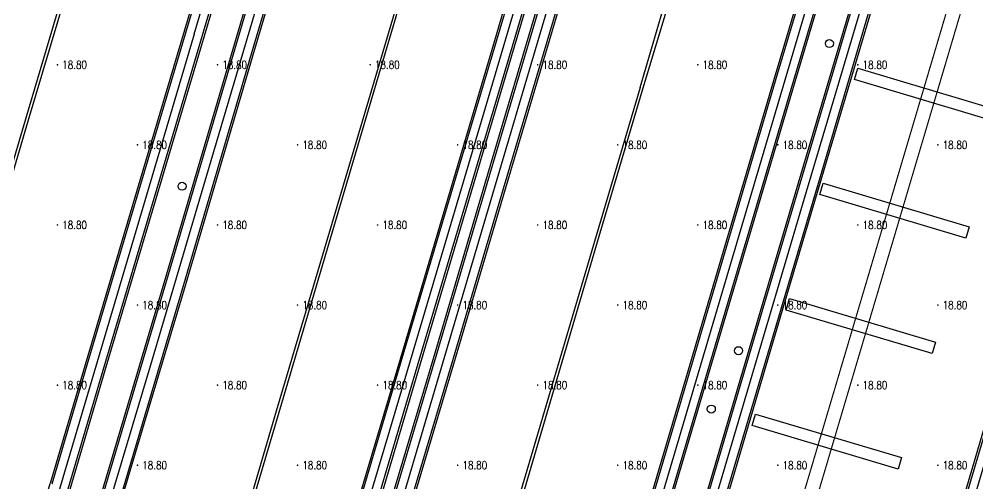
# Model space of a CAD drawing. Extents: x 404846 to 408477, y 3390929 to 3392894.
# Drawn here: x 406426.6 to 406546.3, y 3391882.1 to 3391940.1 of the extents above; entities that cross this region are included whole.
import ezdxf
from ezdxf.enums import TextEntityAlignment as Align

# ---------------------------------------------------------------- set-up
doc = ezdxf.new("R2010")
doc.units = 0
doc.header["$LTSCALE"] = 0.5
doc.linetypes.add('X1', pattern=[5, 4, -1])
doc.layers.get('0').update_dxf_attribs({"linetype": 'CONTINUOUS'})
for name, color, linetype in [('3221', 6, 'CONTINUOUS'), ('FZTZ', 7, 'CONTINUOUS'), ('GCD', 1, 'CONTINUOUS'), ('GXYZ', 2, 'CONTINUOUS'), ('SXSS', 5, 'CONTINUOUS'), ('ZBTZ', 3, 'CONTINUOUS')]:
    doc.layers.add(name, color=color, linetype=linetype)
doc.styles.add('HZ', font='rs.shx', dxfattribs={"width": 0.8, "bigfont": 'hztxt.shx'})
doc.linetypes.add('1161', pattern='A,0,[149,AAA.SHX,S=0.15,R=0,X=0,Y=0],-1.6', length=1.6)

# ---------------------------------------------------------------- blocks, each defined once
blk = doc.blocks.new('GC200')
at = {"linetype": 'Continuous', "const_width": 0.2, "flags": 128}
blk.add_lwpolyline([(-0.1, 0, 1), (0.1, 0, 1)], format="xyb", close=True, dxfattribs=at)
blk = doc.blocks.new('gc188')
blk.add_circle((0, 0), 1)

msp = doc.modelspace()

# ---------------------------------------------------------------- linework, layer by layer
at = {"layer": '3221', "color": 6}
for points in [[(406448.421, 3391938.186, 18.769), (406459.185, 3391974.446, 18.769), (406466.823, 3392000.308, 18.734), (406469.598, 3392009.529, 18.743), (406439.892, 3392018.393, 18.743), (406437.115, 3392009.166, 18.734), (406429.461, 3391983.247, 18.769), (406418.703, 3391947.009, 18.769)], [(406467.948, 3391872.153, 18.794), (406472.891, 3391888.758, 18.592), (406479.048, 3391909.516, 18.592), (406484.657, 3391928.483, 18.663), (406493.475, 3391958.236, 18.743), (406500.508, 3391981.963, 18.743), (406505.554, 3391998.929, 18.743), (406475.84, 3392007.766, 18.743), (406470.79, 3391990.786, 18.743), (406463.753, 3391967.045, 18.743), (406454.933, 3391937.283, 18.663), (406449.324, 3391918.319, 18.592), (406443.175, 3391897.587, 18.592), (406438.237, 3391880.997, 18.794)], [(406532.963, 3391836.369, 18.608), (406538.123, 3391853.983, 18.87), (406554.178, 3391908.171, 18.87), (406563.857, 3391940.802, 18.798), (406578.547, 3391990.302, 18.841), (406548.828, 3391999.121, 18.841), (406534.138, 3391949.62, 18.798), (406524.456, 3391916.982, 18.87), (406508.397, 3391862.778, 18.87), (406503.222, 3391845.277, 18.984)], [(406499.355, 3391855.091, 18.933), (406511.723, 3391896.908, 18.649), (406525.355, 3391942.933, 18.639), (406536.293, 3391979.632, 18.734), (406539.063, 3391989.093, 18.763), (406509.312, 3391997.804, 18.763), (406506.563, 3391988.414, 18.734), (406495.639, 3391951.762, 18.639), (406481.998, 3391905.706, 18.649), (406469.628, 3391863.884, 18.933)], [(406448.426, 3391938.204, 18.769), (406424.187, 3391856.377, 18.604), (406412.993, 3391818.573, 18.57), (406410.488, 3391810.185, 18.637)]]:
    msp.add_polyline3d(points, dxfattribs=at)
at = {"layer": 'FZTZ', "linetype": 'Continuous', "elevation": 27.715, "flags": 128}
for points in [[(406531.353, 3391933.955), (406549.601, 3391928.521), (406549.174, 3391927.088), (406530.926, 3391932.522), (406531.353, 3391933.955)], [(406527.031, 3391919.599), (406545.278, 3391914.165), (406544.851, 3391912.732), (406526.604, 3391918.166), (406527.031, 3391919.599)], [(406522.82, 3391905.183), (406541.067, 3391899.749), (406540.64, 3391898.315), (406522.393, 3391903.75), (406522.82, 3391905.183)], [(406518.563, 3391890.766), (406536.81, 3391885.332), (406536.383, 3391883.899), (406518.136, 3391889.333), (406518.563, 3391890.766)]]:
    msp.add_lwpolyline(points, close=True, dxfattribs=at)
at = {"layer": 'SXSS', "linetype": 'Continuous', "flags": 128}
for points, elevation in [([(406417.53, 3391892.88), (406418.995, 3391897.892), (406427.757, 3391927.491), (406434.182, 3391949.132), (406439.894, 3391968.382), (406442.543, 3391977.322), (406442.158, 3391977.436), (406439.509, 3391968.496), (406433.797, 3391949.246), (406427.372, 3391927.605), (406418.609, 3391898.005), (406417.144, 3391892.993)], 18.514), ([(406453.361, 3391871.729), (406459.04, 3391891.004), (406470.563, 3391929.86), (406477.137, 3391952.087), (406481.246, 3391965.859), (406480.888, 3391965.966), (406476.779, 3391952.193), (406470.204, 3391929.966), (406458.681, 3391891.11), (406453.003, 3391871.834)], 18.829), ([(406504.164, 3391931.558), (406507.011, 3391941.204), (406511.676, 3391956.827), (406512.062, 3391956.711), (406507.396, 3391941.089), (406504.514, 3391931.453)], 18.586), ([(406504.164, 3391931.558), (406498.657, 3391913.024), (406487.305, 3391874.573), (406479.866, 3391849.507), (406471.989, 3391822.915), (406462.111, 3391789.59), (406459.253, 3391780.027)], 18.599), ([(406504.514, 3391931.453), (406499.008, 3391912.92), (406487.656, 3391874.469), (406480.217, 3391849.403), (406472.339, 3391822.811), (406462.461, 3391789.486), (406459.603, 3391779.923)], 18.599)]:
    msp.add_lwpolyline(points, dxfattribs=dict(at, elevation=elevation))
at = {"layer": 'SXSS', "linetype": 'X1', "const_width": 0.15, "elevation": 18.779, "flags": 128}
msp.add_lwpolyline([(406552.744, 3391975.61), (406551.061, 3391969.921), (406547.143, 3391956.829), (406542.052, 3391939.691), (406536.398, 3391920.636), (406531.152, 3391902.951), (406519.679, 3391864.306), (406513.742, 3391844.369), (406506.349, 3391819.235), (406508.024, 3391818.748), (406515.393, 3391843.88), (406521.33, 3391863.815), (406532.803, 3391902.461), (406538.049, 3391920.146), (406543.702, 3391939.201), (406548.793, 3391956.338), (406552.711, 3391969.429), (406554.399, 3391975.121)], dxfattribs=at)
at = {"layer": 'ZBTZ', "linetype": '1161', "flags": 128}
for points, elevation in [([(406436.719, 3391880.375), (406444.804, 3391907.564), (406453.497, 3391937.081), (406460.02, 3391959.124), (406466.43, 3391980.674), (406474.398, 3392007.596), (406475.06, 3392009.744), (406471.331, 3392010.867), (406470.713, 3392008.727), (406464.162, 3391986.689), (406456.557, 3391961.102), (406447.406, 3391930.255), (406437.295, 3391896.188), (406432.921, 3391881.36)], 18.788), ([(406432.688, 3391881.429), (406437.061, 3391896.257), (406447.172, 3391930.324), (406456.324, 3391961.171), (406463.929, 3391986.758), (406470.48, 3392008.796), (406468.457, 3392009.397), (406461.906, 3391987.359), (406454.301, 3391961.772), (406445.149, 3391930.924), (406435.038, 3391896.855), (406430.664, 3391882.026)], 18.744), ([(406436.943, 3391880.308), (406445.027, 3391907.498), (406453.72, 3391937.015), (406460.243, 3391959.058), (406466.653, 3391980.608), (406474.621, 3392007.53), (406476.684, 3392006.92), (406468.715, 3391979.996), (406462.306, 3391958.446), (406455.783, 3391936.406), (406447.09, 3391906.888), (406439.005, 3391879.695)], 18.842), ([(406471.331, 3391874.26), (406478.559, 3391898.431), (406484.806, 3391919.594), (406493.549, 3391949.09), (406501.822, 3391977.094), (406507.94, 3391997.653), (406508.576, 3391999.852), (406507.288, 3392000.242), (406506.703, 3391998.063), (406501.502, 3391980.618), (406488.437, 3391936.614), (406476.675, 3391897.022), (406469.415, 3391872.533)], 18.708), ([(406469.176, 3391872.604), (406476.435, 3391897.093), (406488.197, 3391936.685), (406501.262, 3391980.69), (406506.464, 3391998.134), (406504.431, 3391998.74), (406499.229, 3391981.295), (406486.163, 3391937.289), (406474.402, 3391897.697), (406467.142, 3391873.207)], 18.708), ([(406505.922, 3391850.318), (406508.341, 3391858.584), (406514.923, 3391880.725), (406521.478, 3391902.908), (406526.885, 3391921.155), (406532.618, 3391940.525), (406539.056, 3391962.139), (406545.493, 3391983.86), (406549.783, 3391998.363), (406547.673, 3391998.988), (406543.383, 3391984.485), (406536.946, 3391962.765), (406530.508, 3391941.151), (406524.775, 3391921.78), (406519.368, 3391903.532), (406512.813, 3391881.351), (406506.23, 3391859.206), (406503.809, 3391850.936)], 18.802), ([(406473.62, 3391873.576), (406480.848, 3391897.751), (406487.096, 3391918.917), (406495.84, 3391948.413), (406504.112, 3391976.415), (406510.229, 3391996.972), (406508.153, 3391997.59), (406502.035, 3391977.03), (406493.762, 3391949.027), (406485.019, 3391919.531), (406478.772, 3391898.367), (406471.544, 3391874.197)], 18.682), ([(406500.148, 3391853.14), (406503.177, 3391863.486), (406511.927, 3391893.043), (406523.582, 3391932.412), (406529.403, 3391952.009), (406540.353, 3391988.848), (406540.808, 3391990.333), (406544.548, 3391989.163), (406543.182, 3391984.544), (406536.745, 3391962.825), (406530.307, 3391941.211), (406524.574, 3391921.839), (406519.167, 3391903.591), (406512.612, 3391881.41), (406506.03, 3391859.266), (406503.609, 3391850.995)], 18.788), ([(406534.233, 3391836.937), (406541.893, 3391862.836), (406549.16, 3391887.408), (406561.96, 3391930.4), (406568.357, 3391952.066), (406574.883, 3391974.08), (406579.463, 3391989.505), (406577.396, 3391990.119), (406572.815, 3391974.694), (406566.289, 3391952.678), (406559.892, 3391931.014), (406547.092, 3391888.022), (406539.825, 3391863.448), (406532.165, 3391837.549)], 18.886), ([(406497.884, 3391853.814), (406500.903, 3391864.129), (406509.656, 3391893.682), (406521.277, 3391933.075), (406527.122, 3391952.604), (406537.693, 3391988.926), (406539.928, 3391988.183)], 18.767), ([(406499.939, 3391853.201), (406502.968, 3391863.548), (406511.719, 3391893.105), (406523.373, 3391932.474), (406529.194, 3391952.071), (406539.928, 3391988.183)], 18.772), ([(406457.355, 3391973.167), (406454.08, 3391961.837), (406444.929, 3391930.99), (406434.817, 3391896.921), (406430.443, 3391882.091)], 18.767), ([(406439.248, 3391879.623), (406447.333, 3391906.816), (406456.026, 3391936.334), (406462.549, 3391958.374), (406466.247, 3391970.727)], 18.87), ([(406493.343, 3391962.615), (406485.963, 3391937.349), (406474.201, 3391897.756), (406466.941, 3391873.266)], 18.703), ([(406553.876, 3391958.095), (406539.321, 3391962.401), (406539.247, 3391962.082), (406532.809, 3391940.468), (406527.076, 3391921.098), (406521.669, 3391902.851), (406515.114, 3391880.669), (406508.533, 3391858.527), (406506.113, 3391850.262)], 18.791), ([(406499.773, 3391960.76), (406496.058, 3391948.348), (406487.314, 3391918.852), (406481.067, 3391897.686), (406473.838, 3391873.511)], 18.625), ([(406566.478, 3391954.337), (406566.057, 3391952.746), (406559.66, 3391931.082), (406546.86, 3391888.091), (406539.593, 3391863.517), (406531.933, 3391837.618)], 18.905), ([(406497.642, 3391853.886), (406500.693, 3391864.191), (406509.446, 3391893.744), (406521.066, 3391933.138), (406526.883, 3391952.73)], 18.779), ([(406403.499, 3391791.152), (406411.012, 3391816.498), (406423.037, 3391857.161), (406430.443, 3391882.091)], 18.648)]:
    msp.add_lwpolyline(points, dxfattribs=dict(at, elevation=elevation))

# ---------------------------------------------------------------- block references
at = {"layer": 'GCD', "linetype": 'Continuous'}
ref = msp.add_blockref('GC200', (406431.358, 3391934.379, 18.8), dxfattribs=dict(at, xscale=0.5, yscale=0.5, zscale=0.5))
ref.add_attrib('height', '18.80', dxfattribs={"linetype": 'Continuous', "height": 1, "style": 'HZ', "width": 0.8}).set_placement((406431.958, 3391934.379, 18.8), align=Align.MIDDLE_LEFT)
ref = msp.add_blockref('GC200', (406451.358, 3391934.379, 18.8), dxfattribs=dict(at, xscale=0.5, yscale=0.5, zscale=0.5))
ref.add_attrib('height', '18.80', dxfattribs={"linetype": 'Continuous', "height": 1, "style": 'HZ', "width": 0.8}).set_placement((406451.958, 3391934.379, 18.8), align=Align.MIDDLE_LEFT)
ref = msp.add_blockref('GC200', (406470.428, 3391934.384, 18.8), dxfattribs=dict(at, xscale=0.5, yscale=0.5, zscale=0.5))
ref.add_attrib('height', '18.80', dxfattribs={"linetype": 'Continuous', "height": 1, "style": 'HZ', "width": 0.8}).set_placement((406471.028, 3391934.384, 18.8), align=Align.MIDDLE_LEFT)
ref = msp.add_blockref('GC200', (406491.358, 3391934.379, 18.8), dxfattribs=dict(at, xscale=0.5, yscale=0.5, zscale=0.5))
ref.add_attrib('height', '18.80', dxfattribs={"linetype": 'Continuous', "height": 1, "style": 'HZ', "width": 0.8}).set_placement((406491.958, 3391934.379, 18.8), align=Align.MIDDLE_LEFT)
ref = msp.add_blockref('GC200', (406511.358, 3391934.379, 18.8), dxfattribs=dict(at, xscale=0.5, yscale=0.5, zscale=0.5))
ref.add_attrib('height', '18.80', dxfattribs={"linetype": 'Continuous', "height": 1, "style": 'HZ', "width": 0.8}).set_placement((406511.958, 3391934.379, 18.8), align=Align.MIDDLE_LEFT)
ref = msp.add_blockref('GC200', (406531.358, 3391934.379, 18.8), dxfattribs=dict(at, xscale=0.5, yscale=0.5, zscale=0.5))
ref.add_attrib('height', '18.80', dxfattribs={"linetype": 'Continuous', "height": 1, "style": 'HZ', "width": 0.8}).set_placement((406531.958, 3391934.379, 18.8), align=Align.MIDDLE_LEFT)
ref = msp.add_blockref('GC200', (406441.358, 3391924.379, 18.8), dxfattribs=dict(at, xscale=0.5, yscale=0.5, zscale=0.5))
ref.add_attrib('height', '18.80', dxfattribs={"linetype": 'Continuous', "height": 1, "style": 'HZ', "width": 0.8}).set_placement((406441.958, 3391924.379, 18.8), align=Align.MIDDLE_LEFT)
ref = msp.add_blockref('GC200', (406461.358, 3391924.379, 18.8), dxfattribs=dict(at, xscale=0.5, yscale=0.5, zscale=0.5))
ref.add_attrib('height', '18.80', dxfattribs={"linetype": 'Continuous', "height": 1, "style": 'HZ', "width": 0.8}).set_placement((406461.958, 3391924.379, 18.8), align=Align.MIDDLE_LEFT)
ref = msp.add_blockref('GC200', (406481.358, 3391924.379, 18.8), dxfattribs=dict(at, xscale=0.5, yscale=0.5, zscale=0.5))
ref.add_attrib('height', '18.80', dxfattribs={"linetype": 'Continuous', "height": 1, "style": 'HZ', "width": 0.8}).set_placement((406481.958, 3391924.379, 18.8), align=Align.MIDDLE_LEFT)
ref = msp.add_blockref('GC200', (406501.358, 3391924.379, 18.8), dxfattribs=dict(at, xscale=0.5, yscale=0.5, zscale=0.5))
ref.add_attrib('height', '18.80', dxfattribs={"linetype": 'Continuous', "height": 1, "style": 'HZ', "width": 0.8}).set_placement((406501.958, 3391924.379, 18.8), align=Align.MIDDLE_LEFT)
ref = msp.add_blockref('GC200', (406521.358, 3391924.379, 18.8), dxfattribs=dict(at, xscale=0.5, yscale=0.5, zscale=0.5))
ref.add_attrib('height', '18.80', dxfattribs={"linetype": 'Continuous', "height": 1, "style": 'HZ', "width": 0.8}).set_placement((406521.958, 3391924.379, 18.8), align=Align.MIDDLE_LEFT)
ref = msp.add_blockref('GC200', (406541.358, 3391924.379, 18.8), dxfattribs=dict(at, xscale=0.5, yscale=0.5, zscale=0.5))
ref.add_attrib('height', '18.80', dxfattribs={"linetype": 'Continuous', "height": 1, "style": 'HZ', "width": 0.8}).set_placement((406541.958, 3391924.379, 18.8), align=Align.MIDDLE_LEFT)
ref = msp.add_blockref('GC200', (406431.358, 3391914.379, 18.8), dxfattribs=dict(at, xscale=0.5, yscale=0.5, zscale=0.5))
ref.add_attrib('height', '18.80', dxfattribs={"linetype": 'Continuous', "height": 1, "style": 'HZ', "width": 0.8}).set_placement((406431.958, 3391914.379, 18.8), align=Align.MIDDLE_LEFT)
ref = msp.add_blockref('GC200', (406451.358, 3391914.379, 18.8), dxfattribs=dict(at, xscale=0.5, yscale=0.5, zscale=0.5))
ref.add_attrib('height', '18.80', dxfattribs={"linetype": 'Continuous', "height": 1, "style": 'HZ', "width": 0.8}).set_placement((406451.958, 3391914.379, 18.8), align=Align.MIDDLE_LEFT)
ref = msp.add_blockref('GC200', (406471.358, 3391914.379, 18.8), dxfattribs=dict(at, xscale=0.5, yscale=0.5, zscale=0.5))
ref.add_attrib('height', '18.80', dxfattribs={"linetype": 'Continuous', "height": 1, "style": 'HZ', "width": 0.8}).set_placement((406471.958, 3391914.379, 18.8), align=Align.MIDDLE_LEFT)
ref = msp.add_blockref('GC200', (406491.358, 3391914.379, 18.8), dxfattribs=dict(at, xscale=0.5, yscale=0.5, zscale=0.5))
ref.add_attrib('height', '18.80', dxfattribs={"linetype": 'Continuous', "height": 1, "style": 'HZ', "width": 0.8}).set_placement((406491.958, 3391914.379, 18.8), align=Align.MIDDLE_LEFT)
ref = msp.add_blockref('GC200', (406511.358, 3391914.379, 18.8), dxfattribs=dict(at, xscale=0.5, yscale=0.5, zscale=0.5))
ref.add_attrib('height', '18.80', dxfattribs={"linetype": 'Continuous', "height": 1, "style": 'HZ', "width": 0.8}).set_placement((406511.958, 3391914.379, 18.8), align=Align.MIDDLE_LEFT)
ref = msp.add_blockref('GC200', (406531.358, 3391914.379, 18.8), dxfattribs=dict(at, xscale=0.5, yscale=0.5, zscale=0.5))
ref.add_attrib('height', '18.80', dxfattribs={"linetype": 'Continuous', "height": 1, "style": 'HZ', "width": 0.8}).set_placement((406531.958, 3391914.379, 18.8), align=Align.MIDDLE_LEFT)
ref = msp.add_blockref('GC200', (406441.358, 3391904.379, 18.8), dxfattribs=dict(at, xscale=0.5, yscale=0.5, zscale=0.5))
ref.add_attrib('height', '18.80', dxfattribs={"linetype": 'Continuous', "height": 1, "style": 'HZ', "width": 0.8}).set_placement((406441.958, 3391904.379, 18.8), align=Align.MIDDLE_LEFT)
ref = msp.add_blockref('GC200', (406461.358, 3391904.379, 18.8), dxfattribs=dict(at, xscale=0.5, yscale=0.5, zscale=0.5))
ref.add_attrib('height', '18.80', dxfattribs={"linetype": 'Continuous', "height": 1, "style": 'HZ', "width": 0.8}).set_placement((406461.958, 3391904.379, 18.8), align=Align.MIDDLE_LEFT)
ref = msp.add_blockref('GC200', (406481.358, 3391904.379, 18.8), dxfattribs=dict(at, xscale=0.5, yscale=0.5, zscale=0.5))
ref.add_attrib('height', '18.80', dxfattribs={"linetype": 'Continuous', "height": 1, "style": 'HZ', "width": 0.8}).set_placement((406481.958, 3391904.379, 18.8), align=Align.MIDDLE_LEFT)
ref = msp.add_blockref('GC200', (406501.358, 3391904.379, 18.8), dxfattribs=dict(at, xscale=0.5, yscale=0.5, zscale=0.5))
ref.add_attrib('height', '18.80', dxfattribs={"linetype": 'Continuous', "height": 1, "style": 'HZ', "width": 0.8}).set_placement((406501.958, 3391904.379, 18.8), align=Align.MIDDLE_LEFT)
ref = msp.add_blockref('GC200', (406521.358, 3391904.379, 18.8), dxfattribs=dict(at, xscale=0.5, yscale=0.5, zscale=0.5))
ref.add_attrib('height', '18.80', dxfattribs={"linetype": 'Continuous', "height": 1, "style": 'HZ', "width": 0.8}).set_placement((406521.958, 3391904.379, 18.8), align=Align.MIDDLE_LEFT)
ref = msp.add_blockref('GC200', (406541.358, 3391904.379, 18.8), dxfattribs=dict(at, xscale=0.5, yscale=0.5, zscale=0.5))
ref.add_attrib('height', '18.80', dxfattribs={"linetype": 'Continuous', "height": 1, "style": 'HZ', "width": 0.8}).set_placement((406541.958, 3391904.379, 18.8), align=Align.MIDDLE_LEFT)
ref = msp.add_blockref('GC200', (406431.358, 3391894.379, 18.8), dxfattribs=dict(at, xscale=0.5, yscale=0.5, zscale=0.5))
ref.add_attrib('height', '18.80', dxfattribs={"linetype": 'Continuous', "height": 1, "style": 'HZ', "width": 0.8}).set_placement((406431.958, 3391894.379, 18.8), align=Align.MIDDLE_LEFT)
ref = msp.add_blockref('GC200', (406451.358, 3391894.379, 18.8), dxfattribs=dict(at, xscale=0.5, yscale=0.5, zscale=0.5))
ref.add_attrib('height', '18.80', dxfattribs={"linetype": 'Continuous', "height": 1, "style": 'HZ', "width": 0.8}).set_placement((406451.958, 3391894.379, 18.8), align=Align.MIDDLE_LEFT)
ref = msp.add_blockref('GC200', (406471.358, 3391894.379, 18.8), dxfattribs=dict(at, xscale=0.5, yscale=0.5, zscale=0.5))
ref.add_attrib('height', '18.80', dxfattribs={"linetype": 'Continuous', "height": 1, "style": 'HZ', "width": 0.8}).set_placement((406471.958, 3391894.379, 18.8), align=Align.MIDDLE_LEFT)
ref = msp.add_blockref('GC200', (406491.358, 3391894.379, 18.8), dxfattribs=dict(at, xscale=0.5, yscale=0.5, zscale=0.5))
ref.add_attrib('height', '18.80', dxfattribs={"linetype": 'Continuous', "height": 1, "style": 'HZ', "width": 0.8}).set_placement((406491.958, 3391894.379, 18.8), align=Align.MIDDLE_LEFT)
ref = msp.add_blockref('GC200', (406511.358, 3391894.379, 18.8), dxfattribs=dict(at, xscale=0.5, yscale=0.5, zscale=0.5))
ref.add_attrib('height', '18.80', dxfattribs={"linetype": 'Continuous', "height": 1, "style": 'HZ', "width": 0.8}).set_placement((406511.958, 3391894.379, 18.8), align=Align.MIDDLE_LEFT)
ref = msp.add_blockref('GC200', (406531.358, 3391894.379, 18.8), dxfattribs=dict(at, xscale=0.5, yscale=0.5, zscale=0.5))
ref.add_attrib('height', '18.80', dxfattribs={"linetype": 'Continuous', "height": 1, "style": 'HZ', "width": 0.8}).set_placement((406531.958, 3391894.379, 18.8), align=Align.MIDDLE_LEFT)
ref = msp.add_blockref('GC200', (406441.358, 3391884.379, 18.8), dxfattribs=dict(at, xscale=0.5, yscale=0.5, zscale=0.5))
ref.add_attrib('height', '18.80', dxfattribs={"linetype": 'Continuous', "height": 1, "style": 'HZ', "width": 0.8}).set_placement((406441.958, 3391884.379, 18.8), align=Align.MIDDLE_LEFT)
ref = msp.add_blockref('GC200', (406461.358, 3391884.379, 18.8), dxfattribs=dict(at, xscale=0.5, yscale=0.5, zscale=0.5))
ref.add_attrib('height', '18.80', dxfattribs={"linetype": 'Continuous', "height": 1, "style": 'HZ', "width": 0.8}).set_placement((406461.958, 3391884.379, 18.8), align=Align.MIDDLE_LEFT)
ref = msp.add_blockref('GC200', (406481.358, 3391884.379, 18.8), dxfattribs=dict(at, xscale=0.5, yscale=0.5, zscale=0.5))
ref.add_attrib('height', '18.80', dxfattribs={"linetype": 'Continuous', "height": 1, "style": 'HZ', "width": 0.8}).set_placement((406481.958, 3391884.379, 18.8), align=Align.MIDDLE_LEFT)
ref = msp.add_blockref('GC200', (406501.358, 3391884.379, 18.8), dxfattribs=dict(at, xscale=0.5, yscale=0.5, zscale=0.5))
ref.add_attrib('height', '18.80', dxfattribs={"linetype": 'Continuous', "height": 1, "style": 'HZ', "width": 0.8}).set_placement((406501.958, 3391884.379, 18.8), align=Align.MIDDLE_LEFT)
ref = msp.add_blockref('GC200', (406521.358, 3391884.379, 18.8), dxfattribs=dict(at, xscale=0.5, yscale=0.5, zscale=0.5))
ref.add_attrib('height', '18.80', dxfattribs={"linetype": 'Continuous', "height": 1, "style": 'HZ', "width": 0.8}).set_placement((406521.958, 3391884.379, 18.8), align=Align.MIDDLE_LEFT)
ref = msp.add_blockref('GC200', (406541.358, 3391884.379, 18.8), dxfattribs=dict(at, xscale=0.5, yscale=0.5, zscale=0.5))
ref.add_attrib('height', '18.80', dxfattribs={"linetype": 'Continuous', "height": 1, "style": 'HZ', "width": 0.8}).set_placement((406541.958, 3391884.379, 18.8), align=Align.MIDDLE_LEFT)
at = {"layer": 'GXYZ', "linetype": 'Continuous', "xscale": 0.5, "yscale": 0.5}
for p in [(406527.809, 3391937.033, 18.748), (406446.921, 3391919.208, 18.771), (406516.454, 3391898.682, 18.723), (406513.051, 3391891.386, 18.723)]:
    msp.add_blockref('gc188', p, dxfattribs=at)

doc.saveas('drawing.dxf')
